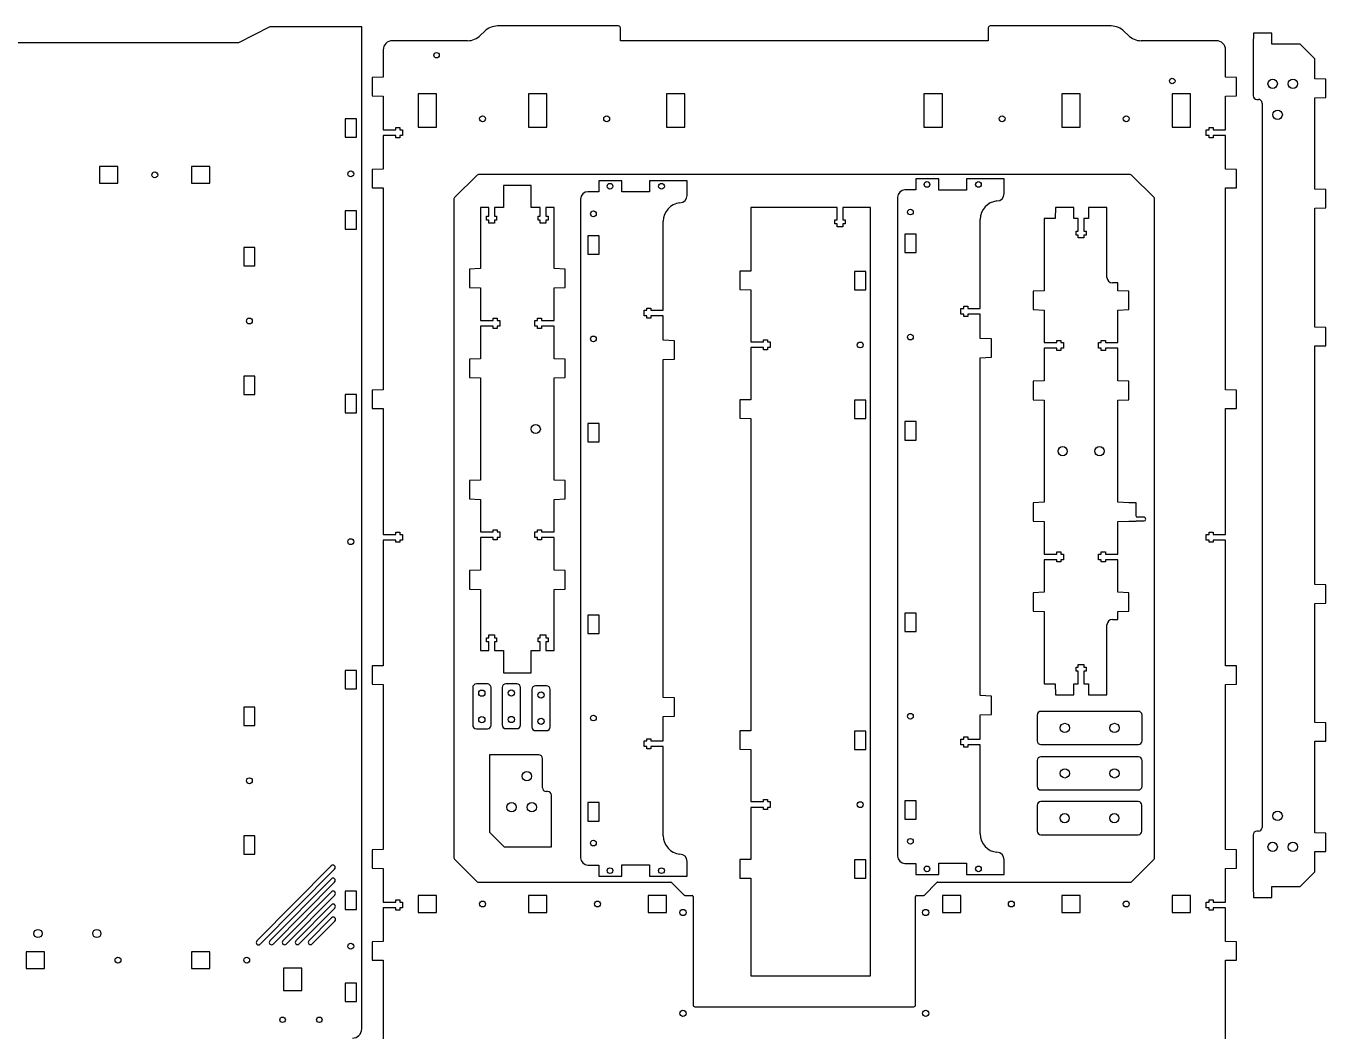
# Model space of a CAD drawing. Header units: millimetres. Extents: x -783 to 1439, y -2759 to -202.
# Drawn here: x 731 to 1438, y -895 to -348 of the extents above; entities that cross this region are included whole.
import ezdxf

# ---------------------------------------------------------------- set-up
doc = ezdxf.new("R2010")
doc.units = ezdxf.units.MM

msp = doc.modelspace()

# ---------------------------------------------------------------- linework, layer by layer
at = {"color": 7, "linetype": 'Continuous', "lineweight": 25}
for p, q in [((863.38, -348.55), (846.38, -357.28)), ((913.38, -348.55), (863.38, -348.55)), ((913.38, -893.55), (913.38, -348.55)), ((980.17, -351.05), (978.02, -353.19)), ((1053.09, -348.12), (987.24, -348.12)), ((1054.09, -356.12), (1054.09, -349.12)), ((1254.09, -349.12), (1254.09, -356.12)), ((1320.95, -348.12), (1255.09, -348.12)), ((1330.17, -353.19), (1328.02, -351.05)), ((1398.18, -352.01), (1398.08, -358.01)), ((1408.18, -352.01), (1398.18, -352.01)), ((1408.28, -358.01), (1408.18, -352.01)), ((846.38, -357.28), (515.38, -357.28)), ((970.95, -356.12), (930.09, -356.12)), ((1254.09, -356.12), (1054.09, -356.12)), ((1378.09, -356.12), (1337.24, -356.12)), ((1398.08, -358.01), (1398.08, -386.01)), ((1423.68, -358.01), (1408.28, -358.01)), ((1431.68, -366.01), (1423.68, -358.01)), ((925.09, -361.12), (925.09, -376.02)), ((1383.09, -376.02), (1383.09, -361.12)), ((1431.68, -376.91), (1431.68, -366.01)), ((925.09, -376.02), (919.09, -376.12)), ((919.09, -376.12), (919.09, -386.12)), ((1389.09, -376.12), (1383.09, -376.02)), ((1389.09, -386.12), (1389.09, -376.12)), ((1437.68, -377.01), (1431.68, -376.91)), ((1437.68, -387.01), (1437.68, -377.01)), ((919.09, -386.12), (925.09, -386.22)), ((925.09, -386.22), (925.09, -404.57)), ((944.09, -385.02), (944.09, -403.12)), ((954.09, -385.02), (944.09, -385.02)), ((954.09, -403.12), (954.09, -385.02)), ((1004.09, -385.02), (1004.09, -403.12)), ((1014.09, -385.02), (1004.09, -385.02)), ((1014.09, -403.12), (1014.09, -385.02)), ((1079.09, -385.02), (1079.09, -403.12)), ((1089.09, -385.02), (1079.09, -385.02)), ((1089.09, -403.12), (1089.09, -385.02)), ((1229.09, -385.02), (1219.09, -385.02)), ((1219.09, -385.02), (1219.09, -403.12)), ((1229.09, -403.12), (1229.09, -385.02)), ((1304.09, -385.02), (1294.09, -385.02)), ((1294.09, -385.02), (1294.09, -403.12)), ((1304.09, -403.12), (1304.09, -385.02)), ((1364.09, -385.02), (1354.09, -385.02)), ((1354.09, -385.02), (1354.09, -403.12)), ((1364.09, -403.12), (1364.09, -385.02)), ((1383.09, -386.22), (1389.09, -386.12)), ((1383.09, -404.57), (1383.09, -386.22)), ((1400.08, -388.01), (1400.9, -388.01)), ((1431.68, -387.11), (1437.68, -387.01)), ((1431.68, -436.91), (1431.68, -387.11)), ((1402.9, -390.01), (1402.9, -784.01)), ((904.38, -398.55), (904.38, -408.55)), ((910.48, -398.55), (904.38, -398.55)), ((910.48, -408.55), (910.48, -398.55)), ((904.38, -408.55), (910.48, -408.55)), ((925.09, -404.57), (931.89, -404.57)), ((925.09, -407.67), (925.09, -426.02)), ((931.89, -407.67), (925.09, -407.67)), ((931.89, -403.37), (934.09, -403.37)), ((931.89, -404.57), (931.89, -403.37)), ((931.89, -408.87), (931.89, -407.67)), ((934.09, -408.87), (931.89, -408.87)), ((934.09, -403.37), (934.09, -404.57)), ((934.09, -404.57), (935.59, -404.57)), ((934.09, -407.67), (934.09, -408.87)), ((935.59, -407.67), (934.09, -407.67)), ((935.59, -404.57), (935.59, -407.67)), ((944.09, -403.12), (954.09, -403.12)), ((1004.09, -403.12), (1014.09, -403.12)), ((1079.09, -403.12), (1089.09, -403.12)), ((1219.09, -403.12), (1229.09, -403.12)), ((1294.09, -403.12), (1304.09, -403.12)), ((1354.09, -403.12), (1364.09, -403.12)), ((1372.59, -404.57), (1374.09, -404.57)), ((1372.59, -407.67), (1372.59, -404.57)), ((1374.09, -407.67), (1372.59, -407.67)), ((1374.09, -403.37), (1376.29, -403.37)), ((1374.09, -404.57), (1374.09, -403.37)), ((1374.09, -408.87), (1374.09, -407.67)), ((1376.29, -408.87), (1374.09, -408.87)), ((1376.29, -403.37), (1376.29, -404.57)), ((1376.29, -404.57), (1383.09, -404.57)), ((1376.29, -407.67), (1376.29, -408.87)), ((1383.09, -407.67), (1376.29, -407.67)), ((1383.09, -426.02), (1383.09, -407.67)), ((780.88, -424.54), (770.88, -424.54)), ((770.88, -424.54), (770.88, -433.64)), ((780.88, -433.64), (780.88, -424.54)), ((830.88, -424.54), (820.88, -424.54)), ((820.88, -424.54), (820.88, -433.64)), ((830.88, -433.64), (830.88, -424.54)), ((925.09, -426.02), (919.09, -426.12)), ((919.09, -426.12), (919.09, -436.12)), ((976.16, -429.25), (963.86, -441.46)), ((1331.22, -428.96), (976.86, -428.96)), ((1344.22, -441.46), (1331.93, -429.25)), ((1389.09, -426.12), (1383.09, -426.02)), ((1389.09, -436.12), (1389.09, -426.12)), ((770.88, -433.64), (780.88, -433.64)), ((820.88, -433.64), (830.88, -433.64)), ((919.09, -436.12), (925.09, -436.22)), ((925.09, -436.22), (925.09, -546.02)), ((990.52, -434.79), (990.52, -446.79)), ((1005.52, -434.79), (990.52, -434.79)), ((1005.52, -446.79), (1005.52, -434.79)), ((1042.39, -432.26), (1042.39, -438.26)), ((1054.84, -432.26), (1042.39, -432.26)), ((1054.84, -438.36), (1054.84, -432.26)), ((1069.94, -432.26), (1069.94, -438.36)), ((1090.39, -432.26), (1069.94, -432.26)), ((1090.39, -440.26), (1090.39, -432.26)), ((1214.73, -437.29), (1208.73, -437.29)), ((1214.73, -431.29), (1214.73, -437.29)), ((1227.18, -431.29), (1214.73, -431.29)), ((1227.18, -437.39), (1227.18, -431.29)), ((1242.28, -437.39), (1227.18, -437.39)), ((1242.28, -431.29), (1242.28, -437.39)), ((1262.73, -431.29), (1242.28, -431.29)), ((1262.73, -439.29), (1262.73, -431.29)), ((1383.09, -436.22), (1389.09, -436.12)), ((1383.09, -546.02), (1383.09, -436.22)), ((1437.68, -437.01), (1431.68, -436.91)), ((1437.68, -447.01), (1437.68, -437.01)), ((963.57, -442.17), (963.57, -800.54)), ((1032.39, -442.26), (1032.39, -800.46)), ((1042.39, -438.26), (1036.39, -438.26)), ((1069.94, -438.36), (1054.84, -438.36)), ((1204.73, -441.29), (1204.73, -799.49)), ((1344.51, -800.54), (1344.51, -442.17)), ((904.38, -448.55), (904.38, -458.55)), ((910.48, -448.55), (904.38, -448.55)), ((910.48, -458.55), (910.48, -448.55)), ((978.02, -446.79), (978.02, -480.04)), ((982.47, -446.79), (978.02, -446.79)), ((981.27, -451.59), (982.47, -451.59)), ((981.27, -453.79), (981.27, -451.59)), ((982.47, -451.59), (982.47, -446.79)), ((985.57, -446.79), (985.57, -451.59)), ((990.52, -446.79), (985.57, -446.79)), ((985.57, -451.59), (986.77, -451.59)), ((986.77, -451.59), (986.77, -453.79)), ((1010.47, -446.79), (1005.52, -446.79)), ((1009.27, -451.59), (1010.47, -451.59)), ((1009.27, -453.79), (1009.27, -451.59)), ((1010.47, -451.59), (1010.47, -446.79)), ((1013.57, -446.79), (1013.57, -451.59)), ((1018.02, -446.79), (1013.57, -446.79)), ((1013.57, -451.59), (1014.77, -451.59)), ((1014.77, -451.59), (1014.77, -453.79)), ((1018.02, -480.04), (1018.02, -446.79)), ((1124.99, -446.77), (1124.99, -481.37)), ((1171.89, -446.77), (1124.99, -446.77)), ((1171.89, -453.57), (1171.89, -446.77)), ((1174.99, -446.77), (1174.99, -453.57)), ((1189.99, -446.77), (1174.99, -446.77)), ((1189.99, -864.67), (1189.99, -446.77)), ((1290.53, -446.85), (1290.48, -452.85)), ((1300.53, -446.85), (1290.53, -446.85)), ((1300.58, -452.85), (1300.53, -446.85)), ((1308.53, -446.85), (1308.48, -452.85)), ((1318.53, -446.85), (1308.53, -446.85)), ((1318.58, -452.85), (1318.53, -446.85)), ((1431.68, -447.11), (1437.68, -447.01)), ((1431.68, -511.91), (1431.68, -447.11)), ((904.38, -458.55), (910.48, -458.55)), ((982.47, -453.79), (981.27, -453.79)), ((982.47, -455.29), (982.47, -453.79)), ((985.57, -455.29), (982.47, -455.29)), ((985.57, -453.79), (985.57, -455.29)), ((986.77, -453.79), (985.57, -453.79)), ((1010.47, -453.79), (1009.27, -453.79)), ((1010.47, -455.29), (1010.47, -453.79)), ((1013.57, -455.29), (1010.47, -455.29)), ((1013.57, -453.79), (1013.57, -455.29)), ((1014.77, -453.79), (1013.57, -453.79)), ((1077.39, -502.71), (1077.39, -454.26)), ((1170.69, -453.57), (1171.89, -453.57)), ((1170.69, -455.77), (1170.69, -453.57)), ((1171.89, -455.77), (1170.69, -455.77)), ((1171.89, -457.27), (1171.89, -455.77)), ((1174.99, -457.27), (1171.89, -457.27)), ((1174.99, -453.57), (1176.19, -453.57)), ((1174.99, -455.77), (1174.99, -457.27)), ((1176.19, -455.77), (1174.99, -455.77)), ((1176.19, -453.57), (1176.19, -455.77)), ((1249.73, -501.74), (1249.73, -453.29)), ((1284.53, -452.85), (1284.53, -492.1)), ((1290.48, -452.85), (1284.53, -452.85)), ((1302.98, -452.85), (1300.58, -452.85)), ((1302.98, -459.65), (1302.98, -452.85)), ((1308.48, -452.85), (1306.08, -452.85)), ((1306.08, -452.85), (1306.08, -459.65)), ((1318.58, -484.85), (1318.58, -452.85)), ((1042.44, -462.26), (1036.34, -462.26)), ((1036.34, -462.26), (1036.34, -472.26)), ((1042.44, -472.26), (1042.44, -462.26)), ((1214.78, -461.29), (1208.68, -461.29)), ((1208.68, -461.29), (1208.68, -471.29)), ((1214.78, -471.29), (1214.78, -461.29)), ((1301.78, -459.65), (1302.98, -459.65)), ((1301.78, -461.85), (1301.78, -459.65)), ((1302.98, -461.85), (1301.78, -461.85)), ((1302.98, -463.35), (1302.98, -461.85)), ((1306.08, -463.35), (1302.98, -463.35)), ((1306.08, -459.65), (1307.28, -459.65)), ((1306.08, -461.85), (1306.08, -463.35)), ((1307.28, -461.85), (1306.08, -461.85)), ((1307.28, -459.65), (1307.28, -461.85)), ((849.28, -468.55), (849.28, -478.55)), ((855.38, -468.55), (849.28, -468.55)), ((855.38, -478.55), (855.38, -468.55)), ((1036.34, -472.26), (1042.44, -472.26)), ((1208.68, -471.29), (1214.78, -471.29)), ((849.28, -478.55), (855.38, -478.55)), ((978.02, -480.04), (972.02, -480.29)), ((972.02, -480.29), (972.02, -490.29)), ((1024.02, -480.29), (1018.02, -480.04)), ((1024.02, -490.29), (1024.02, -480.29)), ((1124.99, -481.37), (1118.99, -481.47)), ((1118.99, -481.47), (1118.99, -491.47)), ((1181.39, -481.57), (1181.39, -491.57)), ((1187.49, -481.57), (1181.39, -481.57)), ((1187.49, -491.57), (1187.49, -481.57)), ((972.02, -490.29), (978.02, -490.54)), ((978.02, -490.54), (978.02, -508.24)), ((1018.02, -490.54), (1024.02, -490.29)), ((1018.02, -508.24), (1018.02, -490.54)), ((1118.99, -491.47), (1124.99, -491.57)), ((1124.99, -491.57), (1124.99, -519.92)), ((1181.39, -491.57), (1187.49, -491.57)), ((1284.53, -492.1), (1278.53, -492.35)), ((1278.53, -492.35), (1278.53, -502.35)), ((1324.53, -487.85), (1321.58, -487.85)), ((1324.53, -492.1), (1324.53, -487.85)), ((1330.53, -492.35), (1324.53, -492.1)), ((1330.53, -502.35), (1330.53, -492.35)), ((1068.39, -501.51), (1070.59, -501.51)), ((1068.39, -502.71), (1068.39, -501.51)), ((1070.59, -501.51), (1070.59, -502.71)), ((1239.23, -501.74), (1240.73, -501.74)), ((1239.23, -504.84), (1239.23, -501.74)), ((1240.73, -500.54), (1242.93, -500.54)), ((1240.73, -501.74), (1240.73, -500.54)), ((1242.93, -500.54), (1242.93, -501.74)), ((1242.93, -501.74), (1249.73, -501.74)), ((978.02, -508.24), (984.82, -508.24)), ((984.82, -507.04), (987.02, -507.04)), ((984.82, -508.24), (984.82, -507.04)), ((987.02, -507.04), (987.02, -508.24)), ((987.02, -508.24), (988.52, -508.24)), ((988.52, -508.24), (988.52, -511.34)), ((1007.52, -508.24), (1009.02, -508.24)), ((1007.52, -511.34), (1007.52, -508.24)), ((1009.02, -507.04), (1011.22, -507.04)), ((1009.02, -508.24), (1009.02, -507.04)), ((1011.22, -507.04), (1011.22, -508.24)), ((1011.22, -508.24), (1018.02, -508.24)), ((1066.89, -502.71), (1068.39, -502.71)), ((1066.89, -505.81), (1066.89, -502.71)), ((1068.39, -505.81), (1066.89, -505.81)), ((1068.39, -507.01), (1068.39, -505.81)), ((1070.59, -507.01), (1068.39, -507.01)), ((1070.59, -502.71), (1077.39, -502.71)), ((1070.59, -505.81), (1070.59, -507.01)), ((1077.39, -505.81), (1070.59, -505.81)), ((1077.39, -519.01), (1077.39, -505.81)), ((1240.73, -504.84), (1239.23, -504.84)), ((1240.73, -506.04), (1240.73, -504.84)), ((1242.93, -506.04), (1240.73, -506.04)), ((1242.93, -504.84), (1242.93, -506.04)), ((1249.73, -504.84), (1242.93, -504.84)), ((1249.73, -518.04), (1249.73, -504.84)), ((1278.53, -502.35), (1284.53, -502.6)), ((1284.53, -502.6), (1284.53, -520.3)), ((1324.53, -502.6), (1330.53, -502.35)), ((1324.53, -520.3), (1324.53, -502.6)), ((978.02, -511.34), (978.02, -529.04)), ((984.82, -511.34), (978.02, -511.34)), ((984.82, -512.54), (984.82, -511.34)), ((987.02, -512.54), (984.82, -512.54)), ((987.02, -511.34), (987.02, -512.54)), ((988.52, -511.34), (987.02, -511.34)), ((1009.02, -511.34), (1007.52, -511.34)), ((1009.02, -512.54), (1009.02, -511.34)), ((1011.22, -512.54), (1009.02, -512.54)), ((1011.22, -511.34), (1011.22, -512.54)), ((1018.02, -511.34), (1011.22, -511.34)), ((1018.02, -529.04), (1018.02, -511.34)), ((1437.68, -512.01), (1431.68, -511.91)), ((1437.68, -522.01), (1437.68, -512.01)), ((1083.49, -519.26), (1077.39, -519.01)), ((1083.49, -529.26), (1083.49, -519.26)), ((1124.99, -519.92), (1131.79, -519.92)), ((1124.99, -523.02), (1124.99, -551.37)), ((1131.79, -523.02), (1124.99, -523.02)), ((1131.79, -518.72), (1133.99, -518.72)), ((1131.79, -519.92), (1131.79, -518.72)), ((1131.79, -524.22), (1131.79, -523.02)), ((1133.99, -518.72), (1133.99, -519.92)), ((1133.99, -519.92), (1135.49, -519.92)), ((1133.99, -523.02), (1133.99, -524.22)), ((1135.49, -523.02), (1133.99, -523.02)), ((1135.49, -519.92), (1135.49, -523.02)), ((1255.83, -518.29), (1249.73, -518.04)), ((1255.83, -528.29), (1255.83, -518.29)), ((1284.53, -520.3), (1291.33, -520.3)), ((1291.33, -519.1), (1293.53, -519.1)), ((1291.33, -520.3), (1291.33, -519.1)), ((1293.53, -519.1), (1293.53, -520.3)), ((1293.53, -520.3), (1295.03, -520.3)), ((1295.03, -520.3), (1295.03, -523.4)), ((1314.03, -520.3), (1315.53, -520.3)), ((1314.03, -523.4), (1314.03, -520.3)), ((1315.53, -519.1), (1317.73, -519.1)), ((1315.53, -520.3), (1315.53, -519.1)), ((1317.73, -519.1), (1317.73, -520.3)), ((1317.73, -520.3), (1324.53, -520.3)), ((1431.68, -522.11), (1437.68, -522.01)), ((1431.68, -651.91), (1431.68, -522.11)), ((978.02, -529.04), (972.02, -529.29)), ((972.02, -529.29), (972.02, -539.29)), ((1024.02, -529.29), (1018.02, -529.04)), ((1024.02, -539.29), (1024.02, -529.29)), ((1077.39, -529.51), (1083.49, -529.26)), ((1077.39, -713.21), (1077.39, -529.51)), ((1133.99, -524.22), (1131.79, -524.22)), ((1249.73, -528.54), (1255.83, -528.29)), ((1249.73, -712.24), (1249.73, -528.54)), ((1284.53, -523.4), (1284.53, -541.1)), ((1291.33, -523.4), (1284.53, -523.4)), ((1291.33, -524.6), (1291.33, -523.4)), ((1293.53, -524.6), (1291.33, -524.6)), ((1293.53, -523.4), (1293.53, -524.6)), ((1295.03, -523.4), (1293.53, -523.4)), ((1315.53, -523.4), (1314.03, -523.4)), ((1315.53, -524.6), (1315.53, -523.4)), ((1317.73, -524.6), (1315.53, -524.6)), ((1317.73, -523.4), (1317.73, -524.6)), ((1324.53, -523.4), (1317.73, -523.4)), ((1324.53, -541.1), (1324.53, -523.4)), ((849.28, -538.55), (849.28, -548.55)), ((855.38, -538.55), (849.28, -538.55)), ((855.38, -548.55), (855.38, -538.55)), ((972.02, -539.29), (978.02, -539.54)), ((978.02, -539.54), (978.02, -595.04)), ((1018.02, -539.54), (1024.02, -539.29)), ((1018.02, -595.04), (1018.02, -539.54)), ((1284.53, -541.1), (1278.53, -541.35)), ((1278.53, -541.35), (1278.53, -551.35)), ((1330.53, -541.35), (1324.53, -541.1)), ((1330.53, -551.35), (1330.53, -541.35)), ((849.28, -548.55), (855.38, -548.55)), ((904.38, -548.55), (904.38, -558.55)), ((910.48, -548.55), (904.38, -548.55)), ((910.48, -558.55), (910.48, -548.55)), ((925.09, -546.02), (919.09, -546.12)), ((919.09, -546.12), (919.09, -556.12)), ((1389.09, -546.12), (1383.09, -546.02)), ((1389.09, -556.12), (1389.09, -546.12)), ((919.09, -556.12), (925.09, -556.22)), ((925.09, -556.22), (925.09, -624.57)), ((1124.99, -551.37), (1118.99, -551.47)), ((1118.99, -551.47), (1118.99, -561.47)), ((1181.39, -551.57), (1181.39, -561.57)), ((1187.49, -551.57), (1181.39, -551.57)), ((1187.49, -561.57), (1187.49, -551.57)), ((1278.53, -551.35), (1284.53, -551.6)), ((1284.53, -551.6), (1284.53, -607.1)), ((1324.53, -551.6), (1330.53, -551.35)), ((1324.53, -607.1), (1324.53, -551.6)), ((1383.09, -556.22), (1389.09, -556.12)), ((1383.09, -624.57), (1383.09, -556.22)), ((904.38, -558.55), (910.48, -558.55)), ((1042.44, -564.26), (1036.34, -564.26)), ((1036.34, -564.26), (1036.34, -574.26)), ((1042.44, -574.26), (1042.44, -564.26)), ((1118.99, -561.47), (1124.99, -561.57)), ((1124.99, -561.57), (1124.99, -731.37)), ((1181.39, -561.57), (1187.49, -561.57)), ((1214.78, -563.29), (1208.68, -563.29)), ((1208.68, -563.29), (1208.68, -573.29)), ((1214.78, -573.29), (1214.78, -563.29)), ((1036.34, -574.26), (1042.44, -574.26)), ((1208.68, -573.29), (1214.78, -573.29)), ((978.02, -595.04), (972.02, -595.29)), ((972.02, -595.29), (972.02, -605.29)), ((1024.02, -595.29), (1018.02, -595.04)), ((1024.02, -605.29), (1024.02, -595.29)), ((972.02, -605.29), (978.02, -605.54)), ((978.02, -605.54), (978.02, -623.24)), ((1018.02, -605.54), (1024.02, -605.29)), ((1018.02, -623.24), (1018.02, -605.54)), ((1284.53, -607.1), (1278.53, -607.35)), ((1278.53, -607.35), (1278.53, -617.35)), ((1330.53, -607.35), (1324.53, -607.1)), ((1334.03, -607.35), (1330.53, -607.35)), ((1334.53, -614.69), (1334.53, -607.85)), ((1278.53, -617.35), (1284.53, -617.6)), ((1284.53, -617.6), (1284.53, -635.3)), ((1324.53, -617.6), (1330.53, -617.35)), ((1324.53, -635.3), (1324.53, -617.6)), ((1330.53, -617.35), (1334.53, -617.35)), ((1334.53, -617.29), (1338.73, -617.29)), ((1334.53, -617.35), (1334.53, -617.29)), ((1338.73, -615.29), (1335.13, -615.29)), ((925.09, -624.57), (931.89, -624.57)), ((925.09, -627.67), (925.09, -696.02)), ((931.89, -627.67), (925.09, -627.67)), ((931.89, -623.37), (934.09, -623.37)), ((931.89, -624.57), (931.89, -623.37)), ((931.89, -628.87), (931.89, -627.67)), ((934.09, -628.87), (931.89, -628.87)), ((934.09, -623.37), (934.09, -624.57)), ((934.09, -624.57), (935.59, -624.57)), ((934.09, -627.67), (934.09, -628.87)), ((935.59, -627.67), (934.09, -627.67)), ((935.59, -624.57), (935.59, -627.67)), ((978.02, -623.24), (984.82, -623.24)), ((978.02, -626.34), (978.02, -644.04)), ((984.82, -626.34), (978.02, -626.34)), ((984.82, -622.04), (987.02, -622.04)), ((984.82, -623.24), (984.82, -622.04)), ((984.82, -627.54), (984.82, -626.34)), ((987.02, -627.54), (984.82, -627.54)), ((987.02, -622.04), (987.02, -623.24)), ((987.02, -623.24), (988.52, -623.24)), ((988.52, -626.34), (987.02, -626.34)), ((987.02, -626.34), (987.02, -627.54)), ((988.52, -623.24), (988.52, -626.34)), ((1007.52, -623.24), (1009.02, -623.24)), ((1007.52, -626.34), (1007.52, -623.24)), ((1009.02, -626.34), (1007.52, -626.34)), ((1009.02, -622.04), (1011.22, -622.04)), ((1009.02, -623.24), (1009.02, -622.04)), ((1009.02, -627.54), (1009.02, -626.34)), ((1011.22, -627.54), (1009.02, -627.54)), ((1011.22, -622.04), (1011.22, -623.24)), ((1011.22, -623.24), (1018.02, -623.24)), ((1011.22, -626.34), (1011.22, -627.54)), ((1018.02, -626.34), (1011.22, -626.34)), ((1018.02, -644.04), (1018.02, -626.34)), ((1372.59, -624.57), (1374.09, -624.57)), ((1372.59, -627.67), (1372.59, -624.57)), ((1374.09, -627.67), (1372.59, -627.67)), ((1374.09, -623.37), (1376.29, -623.37)), ((1374.09, -624.57), (1374.09, -623.37)), ((1374.09, -628.87), (1374.09, -627.67)), ((1376.29, -628.87), (1374.09, -628.87)), ((1376.29, -623.37), (1376.29, -624.57)), ((1376.29, -624.57), (1383.09, -624.57)), ((1376.29, -627.67), (1376.29, -628.87)), ((1383.09, -627.67), (1376.29, -627.67)), ((1383.09, -696.02), (1383.09, -627.67)), ((1284.53, -635.3), (1291.33, -635.3)), ((1291.33, -634.1), (1293.53, -634.1)), ((1291.33, -635.3), (1291.33, -634.1)), ((1293.53, -634.1), (1293.53, -635.3)), ((1293.53, -635.3), (1295.03, -635.3)), ((1295.03, -635.3), (1295.03, -638.4)), ((1314.03, -635.3), (1315.53, -635.3)), ((1314.03, -638.4), (1314.03, -635.3)), ((1315.53, -634.1), (1317.73, -634.1)), ((1315.53, -635.3), (1315.53, -634.1)), ((1317.73, -634.1), (1317.73, -635.3)), ((1317.73, -635.3), (1324.53, -635.3)), ((1284.53, -638.4), (1284.53, -656.1)), ((1291.33, -638.4), (1284.53, -638.4)), ((1291.33, -639.6), (1291.33, -638.4)), ((1293.53, -639.6), (1291.33, -639.6)), ((1293.53, -638.4), (1293.53, -639.6)), ((1295.03, -638.4), (1293.53, -638.4)), ((1315.53, -638.4), (1314.03, -638.4)), ((1315.53, -639.6), (1315.53, -638.4)), ((1317.73, -639.6), (1315.53, -639.6)), ((1317.73, -638.4), (1317.73, -639.6)), ((1324.53, -638.4), (1317.73, -638.4)), ((1324.53, -656.1), (1324.53, -638.4)), ((978.02, -644.04), (972.02, -644.29)), ((972.02, -644.29), (972.02, -654.29)), ((1024.02, -644.29), (1018.02, -644.04)), ((1024.02, -654.29), (1024.02, -644.29)), ((972.02, -654.29), (978.02, -654.54)), ((978.02, -654.54), (978.02, -687.79)), ((1018.02, -654.54), (1024.02, -654.29)), ((1018.02, -687.79), (1018.02, -654.54)), ((1284.53, -656.1), (1278.53, -656.35)), ((1278.53, -656.35), (1278.53, -666.35)), ((1330.53, -656.35), (1324.53, -656.1)), ((1330.53, -666.35), (1330.53, -656.35)), ((1437.68, -652.01), (1431.68, -651.91)), ((1437.68, -662.01), (1437.68, -652.01)), ((1431.68, -662.11), (1437.68, -662.01)), ((1431.68, -726.91), (1431.68, -662.11)), ((1042.44, -668.46), (1036.34, -668.46)), ((1036.34, -668.46), (1036.34, -678.46)), ((1042.44, -678.46), (1042.44, -668.46)), ((1214.78, -667.49), (1208.68, -667.49)), ((1208.68, -667.49), (1208.68, -677.49)), ((1214.78, -677.49), (1214.78, -667.49)), ((1278.53, -666.35), (1284.53, -666.6)), ((1284.53, -666.6), (1284.53, -705.85)), ((1321.58, -670.85), (1324.53, -670.85)), ((1324.53, -666.6), (1330.53, -666.35)), ((1324.53, -670.85), (1324.53, -666.6)), ((1036.34, -678.46), (1042.44, -678.46)), ((1208.68, -677.49), (1214.78, -677.49)), ((1318.58, -705.85), (1318.58, -673.85)), ((981.27, -680.79), (982.47, -680.79)), ((981.27, -682.99), (981.27, -680.79)), ((982.47, -682.99), (981.27, -682.99)), ((982.47, -679.29), (985.57, -679.29)), ((982.47, -680.79), (982.47, -679.29)), ((982.47, -687.79), (982.47, -682.99)), ((985.57, -679.29), (985.57, -680.79)), ((985.57, -680.79), (986.77, -680.79)), ((985.57, -682.99), (985.57, -687.79)), ((986.77, -682.99), (985.57, -682.99)), ((986.77, -680.79), (986.77, -682.99)), ((1009.27, -680.79), (1010.47, -680.79)), ((1009.27, -682.99), (1009.27, -680.79)), ((1010.47, -682.99), (1009.27, -682.99)), ((1010.47, -679.29), (1013.57, -679.29)), ((1010.47, -680.79), (1010.47, -679.29)), ((1010.47, -687.79), (1010.47, -682.99)), ((1013.57, -679.29), (1013.57, -680.79)), ((1013.57, -680.79), (1014.77, -680.79)), ((1013.57, -682.99), (1013.57, -687.79)), ((1014.77, -682.99), (1013.57, -682.99)), ((1014.77, -680.79), (1014.77, -682.99)), ((978.02, -687.79), (982.47, -687.79)), ((985.57, -687.79), (990.52, -687.79)), ((990.52, -687.79), (990.52, -699.79)), ((1005.52, -687.79), (1010.47, -687.79)), ((1005.52, -699.79), (1005.52, -687.79)), ((1013.57, -687.79), (1018.02, -687.79)), ((904.38, -698.55), (904.38, -708.55)), ((910.48, -698.55), (904.38, -698.55)), ((910.48, -708.55), (910.48, -698.55)), ((925.09, -696.02), (919.09, -696.12)), ((919.09, -696.12), (919.09, -706.12)), ((1301.78, -696.85), (1302.98, -696.85)), ((1301.78, -699.05), (1301.78, -696.85)), ((1302.98, -699.05), (1301.78, -699.05)), ((1302.98, -695.35), (1306.08, -695.35)), ((1302.98, -696.85), (1302.98, -695.35)), ((1302.98, -705.85), (1302.98, -699.05)), ((1306.08, -695.35), (1306.08, -696.85)), ((1306.08, -696.85), (1307.28, -696.85)), ((1306.08, -699.05), (1306.08, -705.85)), ((1307.28, -699.05), (1306.08, -699.05)), ((1307.28, -696.85), (1307.28, -699.05)), ((1389.09, -696.12), (1383.09, -696.02)), ((1389.09, -706.12), (1389.09, -696.12)), ((919.09, -706.12), (925.09, -706.22)), ((925.09, -706.22), (925.09, -796.02)), ((981.73, -705.94), (975.73, -705.94)), ((990.52, -699.79), (1005.52, -699.79)), ((997.73, -705.84), (991.73, -705.84)), ((1284.53, -705.85), (1290.48, -705.85)), ((1290.48, -705.85), (1290.53, -711.85)), ((1300.53, -711.85), (1300.58, -705.85)), ((1300.58, -705.85), (1302.98, -705.85)), ((1306.08, -705.85), (1308.48, -705.85)), ((1308.48, -705.85), (1308.53, -711.85)), ((1318.53, -711.85), (1318.58, -705.85)), ((1383.09, -706.22), (1389.09, -706.12)), ((1383.09, -796.02), (1383.09, -706.22)), ((904.38, -708.55), (910.48, -708.55)), ((973.73, -707.94), (973.73, -728.34)), ((983.73, -728.34), (983.73, -707.94)), ((989.73, -707.84), (989.73, -728.24)), ((999.73, -728.24), (999.73, -707.84)), ((1005.9, -708.91), (1005.9, -729.31)), ((1013.9, -706.91), (1007.9, -706.91)), ((1015.9, -729.31), (1015.9, -708.91)), ((1083.49, -713.46), (1077.39, -713.21)), ((1083.49, -723.46), (1083.49, -713.46)), ((1255.83, -712.49), (1249.73, -712.24)), ((1255.83, -722.49), (1255.83, -712.49)), ((1290.53, -711.85), (1300.53, -711.85)), ((1308.53, -711.85), (1318.53, -711.85)), ((849.28, -718.55), (849.28, -728.55)), ((855.38, -718.55), (849.28, -718.55)), ((855.38, -728.55), (855.38, -718.55)), ((1335.67, -720.83), (1282.67, -720.83)), ((1077.39, -723.71), (1083.49, -723.46)), ((1077.39, -736.91), (1077.39, -723.71)), ((1249.73, -722.74), (1255.83, -722.49)), ((1249.73, -735.94), (1249.73, -722.74)), ((1280.67, -722.83), (1280.67, -736.83)), ((1337.67, -736.83), (1337.67, -722.83)), ((1437.68, -727.01), (1431.68, -726.91)), ((1437.68, -737.01), (1437.68, -727.01)), ((849.28, -728.55), (855.38, -728.55)), ((975.73, -730.34), (981.73, -730.34)), ((991.73, -730.24), (997.73, -730.24)), ((1007.9, -731.31), (1013.9, -731.31)), ((1124.99, -731.37), (1118.99, -731.47)), ((1118.99, -731.47), (1118.99, -741.47)), ((1181.39, -731.57), (1181.39, -741.57)), ((1187.49, -731.57), (1181.39, -731.57)), ((1187.49, -741.57), (1187.49, -731.57)), ((1240.73, -734.74), (1242.93, -734.74)), ((1240.73, -735.94), (1240.73, -734.74)), ((1242.93, -734.74), (1242.93, -735.94)), ((1066.89, -736.91), (1068.39, -736.91)), ((1066.89, -740.01), (1066.89, -736.91)), ((1068.39, -740.01), (1066.89, -740.01)), ((1068.39, -735.71), (1070.59, -735.71)), ((1068.39, -736.91), (1068.39, -735.71)), ((1068.39, -741.21), (1068.39, -740.01)), ((1070.59, -741.21), (1068.39, -741.21)), ((1070.59, -735.71), (1070.59, -736.91)), ((1070.59, -736.91), (1077.39, -736.91)), ((1070.59, -740.01), (1070.59, -741.21)), ((1077.39, -740.01), (1070.59, -740.01)), ((1077.39, -788.46), (1077.39, -740.01)), ((1118.99, -741.47), (1124.99, -741.57)), ((1124.99, -741.57), (1124.99, -769.92)), ((1181.39, -741.57), (1187.49, -741.57)), ((1239.23, -735.94), (1240.73, -735.94)), ((1239.23, -739.04), (1239.23, -735.94)), ((1240.73, -739.04), (1239.23, -739.04)), ((1240.73, -740.24), (1240.73, -739.04)), ((1242.93, -740.24), (1240.73, -740.24)), ((1242.93, -735.94), (1249.73, -735.94)), ((1242.93, -739.04), (1242.93, -740.24)), ((1249.73, -739.04), (1242.93, -739.04)), ((1249.73, -787.49), (1249.73, -739.04)), ((1282.67, -738.83), (1335.67, -738.83)), ((1431.68, -737.11), (1437.68, -737.01)), ((1431.68, -786.91), (1431.68, -737.11)), ((982.9, -744.44), (982.9, -786.44)), ((1009.68, -744.44), (982.9, -744.44)), ((1011.68, -762.44), (1011.68, -746.44)), ((1280.67, -747.57), (1280.67, -761.57)), ((1335.67, -745.57), (1282.67, -745.57)), ((1337.67, -761.57), (1337.67, -747.57)), ((1014.5, -764.44), (1013.68, -764.44)), ((1016.5, -794.44), (1016.5, -766.44)), ((1124.99, -769.92), (1131.79, -769.92)), ((1131.79, -768.72), (1133.99, -768.72)), ((1131.79, -769.92), (1131.79, -768.72)), ((1133.99, -768.72), (1133.99, -769.92)), ((1133.99, -769.92), (1135.49, -769.92)), ((1135.49, -769.92), (1135.49, -773.02)), ((1214.78, -769.49), (1208.68, -769.49)), ((1208.68, -769.49), (1208.68, -779.49)), ((1214.78, -779.49), (1214.78, -769.49)), ((1335.6, -769.92), (1282.6, -769.92)), ((1282.67, -763.57), (1335.67, -763.57)), ((1042.44, -770.46), (1036.34, -770.46)), ((1036.34, -770.46), (1036.34, -780.46)), ((1042.44, -780.46), (1042.44, -770.46)), ((1124.99, -773.02), (1124.99, -801.37)), ((1131.79, -773.02), (1124.99, -773.02)), ((1131.79, -774.22), (1131.79, -773.02)), ((1133.99, -774.22), (1131.79, -774.22)), ((1133.99, -773.02), (1133.99, -774.22)), ((1135.49, -773.02), (1133.99, -773.02)), ((1280.6, -771.92), (1280.6, -785.92)), ((1337.6, -785.92), (1337.6, -771.92)), ((1036.34, -780.46), (1042.44, -780.46)), ((1208.68, -779.49), (1214.78, -779.49)), ((849.28, -788.55), (849.28, -798.55)), ((855.38, -788.55), (849.28, -788.55)), ((855.38, -798.55), (855.38, -788.55)), ((982.9, -786.44), (990.9, -794.44)), ((1282.6, -787.92), (1335.6, -787.92)), ((1398.08, -788.01), (1398.08, -816.01)), ((1400.9, -786.01), (1400.08, -786.01)), ((1437.68, -787.01), (1431.68, -786.91)), ((1437.68, -797.01), (1437.68, -787.01)), ((849.28, -798.55), (855.38, -798.55)), ((925.09, -796.02), (919.09, -796.12)), ((919.09, -796.12), (919.09, -806.12)), ((990.9, -794.44), (1016.5, -794.44)), ((1389.09, -796.12), (1383.09, -796.02)), ((1389.09, -806.12), (1389.09, -796.12)), ((1431.68, -797.11), (1437.68, -797.01)), ((1431.68, -808.01), (1431.68, -797.11)), ((896.87, -804.81), (856.44, -845.69)), ((963.86, -801.25), (976.16, -813.45)), ((1036.39, -804.46), (1042.39, -804.46)), ((1042.39, -804.46), (1042.39, -810.46)), ((1054.84, -804.36), (1069.94, -804.36)), ((1054.84, -810.46), (1054.84, -804.36)), ((1069.94, -804.36), (1069.94, -810.46)), ((1090.39, -810.46), (1090.39, -802.46)), ((1124.99, -801.37), (1118.99, -801.47)), ((1118.99, -801.47), (1118.99, -811.47)), ((1181.39, -801.57), (1181.39, -811.57)), ((1187.49, -801.57), (1181.39, -801.57)), ((1187.49, -811.57), (1187.49, -801.57)), ((1208.73, -803.49), (1214.73, -803.49)), ((1214.73, -803.49), (1214.73, -809.49)), ((1227.18, -803.39), (1242.28, -803.39)), ((1227.18, -809.49), (1227.18, -803.39)), ((1242.28, -803.39), (1242.28, -809.49)), ((1262.73, -809.49), (1262.73, -801.49)), ((1331.93, -813.45), (1344.22, -801.25)), ((858.22, -847.45), (898.65, -806.57)), ((896.91, -811.88), (863.51, -845.65)), ((919.09, -806.12), (925.09, -806.22)), ((925.09, -806.22), (925.09, -824.57)), ((1042.39, -810.46), (1054.84, -810.46)), ((1069.94, -810.46), (1090.39, -810.46)), ((1118.99, -811.47), (1124.99, -811.57)), ((1124.99, -811.57), (1124.99, -864.67)), ((1181.39, -811.57), (1187.49, -811.57)), ((1214.73, -809.49), (1227.18, -809.49)), ((1242.28, -809.49), (1262.73, -809.49)), ((1383.09, -806.22), (1389.09, -806.12)), ((1383.09, -824.57), (1383.09, -806.22)), ((1423.68, -816.01), (1431.68, -808.01)), ((865.29, -847.41), (898.69, -813.64)), ((896.95, -818.95), (870.58, -845.61)), ((904.38, -818.55), (904.38, -828.55)), ((910.48, -818.55), (904.38, -818.55)), ((910.48, -828.55), (910.48, -818.55)), ((976.86, -813.74), (1081.55, -813.74)), ((1081.9, -813.89), (1088.89, -820.88)), ((1219.18, -820.88), (1226.17, -813.89)), ((1226.53, -813.74), (1331.22, -813.74)), ((1398.08, -816.01), (1398.18, -822.01)), ((1408.18, -822.01), (1408.28, -816.01)), ((1408.28, -816.01), (1423.68, -816.01)), ((872.36, -847.37), (898.73, -820.71)), ((896.99, -826.02), (877.65, -845.58)), ((925.09, -824.57), (931.89, -824.57)), ((931.89, -823.37), (934.09, -823.37)), ((931.89, -824.57), (931.89, -823.37)), ((934.09, -823.37), (934.09, -824.57)), ((934.09, -824.57), (935.59, -824.57)), ((935.59, -824.57), (935.59, -827.67)), ((944.09, -821.02), (944.09, -830.12)), ((954.09, -821.02), (944.09, -821.02)), ((954.09, -830.12), (954.09, -821.02)), ((1004.09, -821.02), (1004.09, -830.12)), ((1014.09, -821.02), (1004.09, -821.02)), ((1014.09, -830.12), (1014.09, -821.02)), ((1069.09, -821.02), (1069.09, -830.12)), ((1079.09, -821.02), (1069.09, -821.02)), ((1079.09, -830.12), (1079.09, -821.02)), ((1089.25, -821.02), (1093.04, -821.02)), ((1093.54, -821.52), (1093.54, -880.52)), ((1214.54, -880.52), (1214.54, -821.52)), ((1215.04, -821.02), (1218.83, -821.02)), ((1239.09, -821.02), (1229.09, -821.02)), ((1229.09, -821.02), (1229.09, -830.12)), ((1239.09, -830.12), (1239.09, -821.02)), ((1304.09, -821.02), (1294.09, -821.02)), ((1294.09, -821.02), (1294.09, -830.12)), ((1304.09, -830.12), (1304.09, -821.02)), ((1364.09, -821.02), (1354.09, -821.02)), ((1354.09, -821.02), (1354.09, -830.12)), ((1364.09, -830.12), (1364.09, -821.02)), ((1372.59, -824.57), (1374.09, -824.57)), ((1372.59, -827.67), (1372.59, -824.57)), ((1374.09, -823.37), (1376.29, -823.37)), ((1374.09, -824.57), (1374.09, -823.37)), ((1376.29, -823.37), (1376.29, -824.57)), ((1376.29, -824.57), (1383.09, -824.57)), ((1398.18, -822.01), (1408.18, -822.01)), ((879.43, -847.33), (898.77, -827.78)), ((897.03, -833.09), (884.72, -845.54)), ((904.38, -828.55), (910.48, -828.55)), ((925.09, -827.67), (925.09, -846.02)), ((931.89, -827.67), (925.09, -827.67)), ((931.89, -828.87), (931.89, -827.67)), ((934.09, -828.87), (931.89, -828.87)), ((934.09, -827.67), (934.09, -828.87)), ((935.59, -827.67), (934.09, -827.67)), ((944.09, -830.12), (954.09, -830.12)), ((1004.09, -830.12), (1014.09, -830.12)), ((1069.09, -830.12), (1079.09, -830.12)), ((1229.09, -830.12), (1239.09, -830.12)), ((1294.09, -830.12), (1304.09, -830.12)), ((1354.09, -830.12), (1364.09, -830.12)), ((1374.09, -827.67), (1372.59, -827.67)), ((1374.09, -828.87), (1374.09, -827.67)), ((1376.29, -828.87), (1374.09, -828.87)), ((1376.29, -827.67), (1376.29, -828.87)), ((1383.09, -827.67), (1376.29, -827.67)), ((1383.09, -846.02), (1383.09, -827.67)), ((886.5, -847.29), (898.81, -834.85)), ((925.09, -846.02), (919.09, -846.12)), ((919.09, -846.12), (919.09, -856.12)), ((1389.09, -846.12), (1383.09, -846.02)), ((1389.09, -856.12), (1389.09, -846.12)), ((740.88, -851.55), (730.88, -851.55)), ((730.88, -851.55), (730.88, -860.65)), ((740.88, -860.65), (740.88, -851.55)), ((830.88, -851.55), (820.88, -851.55)), ((820.88, -851.55), (820.88, -860.65)), ((830.88, -860.65), (830.88, -851.55)), ((730.88, -860.65), (740.88, -860.65)), ((820.88, -860.65), (830.88, -860.65)), ((880.88, -860.55), (870.88, -860.55)), ((870.88, -860.55), (870.88, -872.65)), ((880.88, -872.65), (880.88, -860.55)), ((919.09, -856.12), (925.09, -856.22)), ((925.09, -856.22), (925.09, -906.12)), ((1383.09, -856.22), (1389.09, -856.12)), ((1383.09, -906.12), (1383.09, -856.22)), ((904.38, -868.55), (904.38, -878.55)), ((910.48, -868.55), (904.38, -868.55)), ((910.48, -878.55), (910.48, -868.55)), ((1124.99, -864.67), (1189.99, -864.67)), ((870.88, -872.65), (880.88, -872.65)), ((904.38, -878.55), (910.48, -878.55)), ((1094.54, -881.52), (1213.54, -881.52))]:
    msp.add_line(p, q, dxfattribs=at)
for centre, radius in [((954.09, -364.02), 1.5), ((1354.09, -378.02), 1.5), ((1408.68, -379.51), 2.55), ((1419.68, -379.51), 2.55), ((1411.39, -396.36), 2.55), ((979.09, -398.57), 1.6), ((1046.59, -398.57), 1.6), ((1261.59, -398.57), 1.6), ((1329.09, -398.57), 1.6), ((800.88, -429.09), 1.6), ((907.43, -428.55), 1.6), ((1048.39, -435.26), 1.55), ((1076.39, -435.26), 1.55), ((1220.73, -434.29), 1.55), ((1248.73, -434.29), 1.55), ((1039.39, -450.26), 1.55), ((1211.73, -449.29), 1.55), ((852.33, -508.55), 1.6), ((1211.73, -517.29), 1.55), ((1039.39, -518.26), 1.55), ((1184.44, -521.57), 1.6), ((1008.02, -567.29), 2.5), ((1294.53, -579.35), 2.5), ((1314.53, -579.35), 2.5), ((907.43, -628.55), 1.6), ((978.73, -710.94), 1.7), ((994.73, -710.84), 1.7), ((1010.9, -711.91), 1.7), ((978.73, -725.34), 1.7), ((994.73, -725.24), 1.7), ((1010.9, -726.31), 1.7), ((1039.39, -724.46), 1.55), ((1211.73, -723.49), 1.55), ((1295.67, -729.83), 2.5), ((1322.67, -729.83), 2.5), ((1003.19, -756.09), 2.55), ((1295.67, -754.57), 2.5), ((1322.67, -754.57), 2.5), ((852.33, -758.55), 1.6), ((994.9, -772.94), 2.55), ((1005.9, -772.94), 2.55), ((1184.44, -771.57), 1.6), ((1295.6, -778.92), 2.5), ((1322.6, -778.92), 2.5), ((1411.39, -777.66), 2.55), ((1039.39, -792.46), 1.55), ((1211.73, -791.49), 1.55), ((1408.68, -794.51), 2.55), ((1419.68, -794.51), 2.55), ((1220.73, -806.49), 1.55), ((1248.73, -806.49), 1.55), ((1048.39, -807.46), 1.55), ((1076.39, -807.46), 1.55), ((979.09, -825.57), 1.6), ((1041.59, -825.57), 1.6), ((1266.59, -825.57), 1.6), ((1329.09, -825.57), 1.6), ((1088.04, -830.22), 1.7), ((1220.04, -830.22), 1.7), ((737.38, -841.64), 2.25), ((769.38, -841.64), 2.25), ((907.43, -848.55), 1.6), ((780.88, -856.1), 1.6), ((850.88, -856.1), 1.6), ((1088.04, -885.02), 1.7), ((1220.04, -885.02), 1.7), ((870.38, -888.55), 1.5), ((890.38, -888.55), 1.5)]:
    msp.add_circle(centre, radius, dxfattribs=at)
for centre, radius, start, end in [((970.95, -346.12), 10, 270, 315), ((987.24, -358.12), 10, 90, 135), ((1053.09, -349.12), 1, 360, 90), ((1255.09, -349.12), 1, 90, 180), ((1320.95, -358.12), 10, 45, 90), ((1337.24, -346.12), 10, 225, 270), ((930.09, -361.12), 5, 90, 180), ((1378.09, -361.12), 5, 0, 90), ((1400.08, -386.01), 2, 180, 270), ((1400.9, -390.01), 2, 360, 90), ((976.86, -429.96), 1, 90.00004, 134.79754), ((1331.22, -429.96), 1, 45.20246, 90.00002), ((1208.73, -441.29), 4, 90, 180), ((964.57, -442.17), 1, 134.79756, 180.00002), ((1036.39, -442.26), 4, 90, 180), ((1087.39, -454.21), 10, 95.73845, 180.28713), ((1086.39, -440.26), 4, 270, 0), ((1259.73, -453.24), 10, 95.73845, 180.28713), ((1258.73, -439.29), 4, 270, 0), ((1343.51, -442.17), 1, 359.99998, 45.20244), ((1321.58, -484.85), 3, 180, 270), ((1334.03, -607.85), 0.5, 0, 90), ((1335.13, -614.69), 0.6, 180, 270), ((1338.73, -616.29), 1, 270, 90), ((1321.58, -673.85), 3, 90, 180), ((975.73, -707.94), 2, 90, 180), ((981.73, -707.94), 2, 360, 90), ((991.73, -707.84), 2, 90, 180), ((997.73, -707.84), 2, 0, 90), ((1007.9, -708.91), 2, 90, 180), ((1013.9, -708.91), 2, 360, 90), ((1282.67, -722.83), 2, 90, 180), ((1335.67, -722.83), 2, 360, 90), ((975.73, -728.34), 2, 180, 270), ((981.73, -728.34), 2, 270, 360), ((991.73, -728.24), 2, 180, 270), ((997.73, -728.24), 2, 270, 0), ((1007.9, -729.31), 2, 180, 270), ((1013.9, -729.31), 2, 270, 360), ((1282.67, -736.83), 2, 180, 270), ((1335.67, -736.83), 2, 270, 360), ((1009.68, -746.44), 2, 360, 90), ((1282.67, -747.57), 2, 90, 180), ((1335.67, -747.57), 2, 0, 90), ((1013.68, -762.44), 2, 180, 270), ((1282.67, -761.57), 2, 180, 270), ((1335.67, -761.57), 2, 270, 0), ((1014.5, -766.44), 2, 0, 90), ((1282.6, -771.92), 2, 90, 180), ((1335.6, -771.92), 2, 0, 90), ((1400.9, -784.01), 2, 270, 0), ((1087.39, -788.51), 10, 179.71287, 264.26155), ((1259.73, -787.54), 10, 179.71287, 264.26155), ((1282.6, -785.92), 2, 180, 270), ((1335.6, -785.92), 2, 270, 0), ((1400.08, -788.01), 2, 90, 180), ((1086.39, -802.46), 4, 360, 90), ((1258.73, -801.49), 4, 0, 90), ((897.76, -805.69), 1.25, 315.31656, 135.31656), ((964.57, -800.54), 1, 179.99998, 225.20244), ((1036.39, -800.46), 4, 180, 270), ((1208.73, -799.49), 4, 180, 270), ((1343.51, -800.54), 1, 314.79756, 0.00002), ((897.8, -812.76), 1.25, 315.31656, 135.31656), ((897.84, -819.83), 1.25, 315.31656, 135.31656), ((976.86, -812.74), 1, 225.20246, 270.00002), ((1081.55, -814.24), 0.5, 45, 90), ((1226.53, -814.24), 0.5, 90, 135), ((1331.22, -812.74), 1, 269.99998, 314.79754), ((897.88, -826.9), 1.25, 315.31655, 135.31655), ((1089.25, -820.52), 0.5, 225, 270), ((1093.04, -821.52), 0.5, 360, 90), ((1215.04, -821.52), 0.5, 90, 180), ((1218.83, -820.52), 0.5, 270, 315), ((897.92, -833.97), 1.25, 315.31655, 135.31655), ((857.33, -846.57), 1.25, 135.31653, 315.31653), ((864.4, -846.53), 1.25, 135.31653, 315.31653), ((871.47, -846.49), 1.25, 135.31653, 315.31653), ((878.54, -846.45), 1.25, 135.31653, 315.31653), ((885.61, -846.42), 1.25, 135.31656, 315.31656), ((1094.54, -880.52), 1, 180, 270), ((1213.54, -880.52), 1, 270, 0), ((908.38, -893.55), 5, 270, 0)]:
    msp.add_arc(centre, radius, start, end, dxfattribs=at)

doc.saveas('drawing.dxf')
